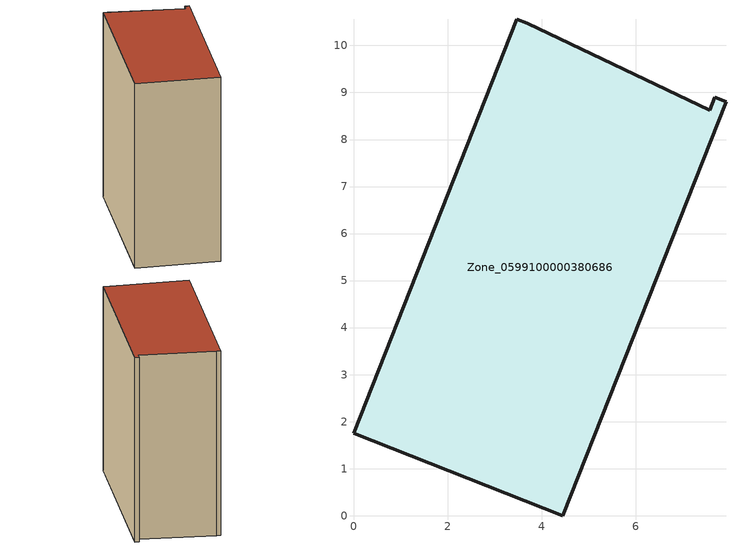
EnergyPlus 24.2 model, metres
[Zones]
Zone_0599100000380686
 floor ground (C_G): 7.68,8.9 7.92,8.8 4.45,0 0,1.75 3.47,10.56 3.69,10.47 7.57,8.62 z3.91
 wall outside (C_F): 3.69,10.47 3.47,10.56 0,1.75 4.45,0 7.92,8.8 7.68,8.9 7.57,8.62 3.69,10.47 z3.91:14.97
 roof outside (C_R): 7.92,8.8 7.68,8.9 7.57,8.62 3.69,10.47 3.47,10.56 0,1.75 4.45,0 z14.97
[BUILDING]
Pand.0599100000380686: North Axis=0; Terrain=City; Loads Convergence Tolerance Value=0.04; Temperature Convergence Tolerance Value=0.4; Solar Distribution=FullExterior; Maximum Number of Warmup Days=25; Minimum Number of Warmup Days=1
[Site:Location]
Rotterdam.The.Hague.AP_ZH_NLD Design_Conditions: Latitude=51.96; Longitude=4.45; Time Zone=1; Elevation=-4.5
[SITE:GROUNDTEMPERATURE:BUILDINGSURFACE]
18, 18, 18, 18, 18, 18, 18, 18, 18, 18, 18, 18
[MATERIAL] Thermal Absorptance=0.9; Solar Absorptance=0.7; Visible Absorptance=0.7
Name | Roughness | Thickness | Conductivity | Density | Specific Heat
G.TI.1992-2005 | MediumSmooth | 0.15 | 0.06 | 540 | 1210
F.TI.1992-2005 | Rough | 0.3 | 0.12 | 1920 | 840
R.TI.1992-2005 | MediumRough | 0.2 | 0.08 | 1500 | 1000
[CONSTRUCTION]
C_G: G.TI.1992-2005
C_F: F.TI.1992-2005
C_R: R.TI.1992-2005
[ZONE]
Zone_0599100000380686: Type=1; Multiplier=1; Ceiling Height=Autocalculate; Volume=Autocalculate; Floor Area=autocalculate; Part of Total Floor Area=Yes
[ZONEINFILTRATION:DESIGNFLOWRATE]
Infil_Zone_0599100000380686: Zone or ZoneList or Space or SpaceList=Zone_0599100000380686; Schedule=AlwaysOn; Design Flow Rate Calculation Method=Flow/Area; Flow Rate per Floor Area=0.0015; Constant Term Coefficient=1; Temperature Term Coefficient=0; Velocity Term Coefficient=0; Velocity Squared Term Coefficient=0
[HVACTEMPLATE:ZONE:IDEALLOADSAIRSYSTEM]
Zone_0599100000380686: Maximum Heating Supply Air Temperature=50; Minimum Cooling Supply Air Temperature=13; Maximum Heating Supply Air Humidity Ratio=0.0156; Minimum Cooling Supply Air Humidity Ratio=0.0077; Heating Limit=NoLimit; Cooling Limit=NoLimit; Dehumidification Control Type=ConstantSensibleHeatRatio; Cooling Sensible Heat Ratio=0.7; Dehumidification Setpoint=60; Humidification Control Type=None; Humidification Setpoint=30; Outdoor Air Method=None; Outdoor Air Flow Rate per Person=0.00944; Outdoor Air Flow Rate per Zone Floor Area=0; Outdoor Air Flow Rate per Zone=0; Demand Controlled Ventilation Type=None; Outdoor Air Economizer Type=NoEconomizer; Heat Recovery Type=None; Sensible Heat Recovery Effectiveness=0.7; Latent Heat Recovery Effectiveness=0.65
[ZONECONTROL:THERMOSTAT]
ThermostatControl_Zone_0599100000380686: Zone or ZoneList=Zone_0599100000380686; Control Type Schedule=DualSetpointControlType; Control 1=Thermostat_Zone_0599100000380686; Temperature Difference Between Cutout And Setpoint=0
[THERMOSTATSETPOINT:DUALSETPOINT]
Thermostat_Zone_0599100000380686: Heating Setpoint Temperature Schedule=HeatingSetpoint_Zone_0599100000380686; Cooling Setpoint Temperature Schedule=CoolingSetpoint_Zone_0599100000380686
[SCHEDULE:COMPACT]
HeatingSetpoint_Zone_0599100000380686: Through: 12/31, For: AllDays, Until: 24:00, 21
CoolingSetpoint_Zone_0599100000380686: Through: 12/31, For: AllDays, Until: 24:00, 24
DualSetpointControlType: Through: 12/31, For: AllDays, Until: 24:00, 4
AlwaysOn: Through: 12/31, For: AllDays, Until: 24:00, 1
